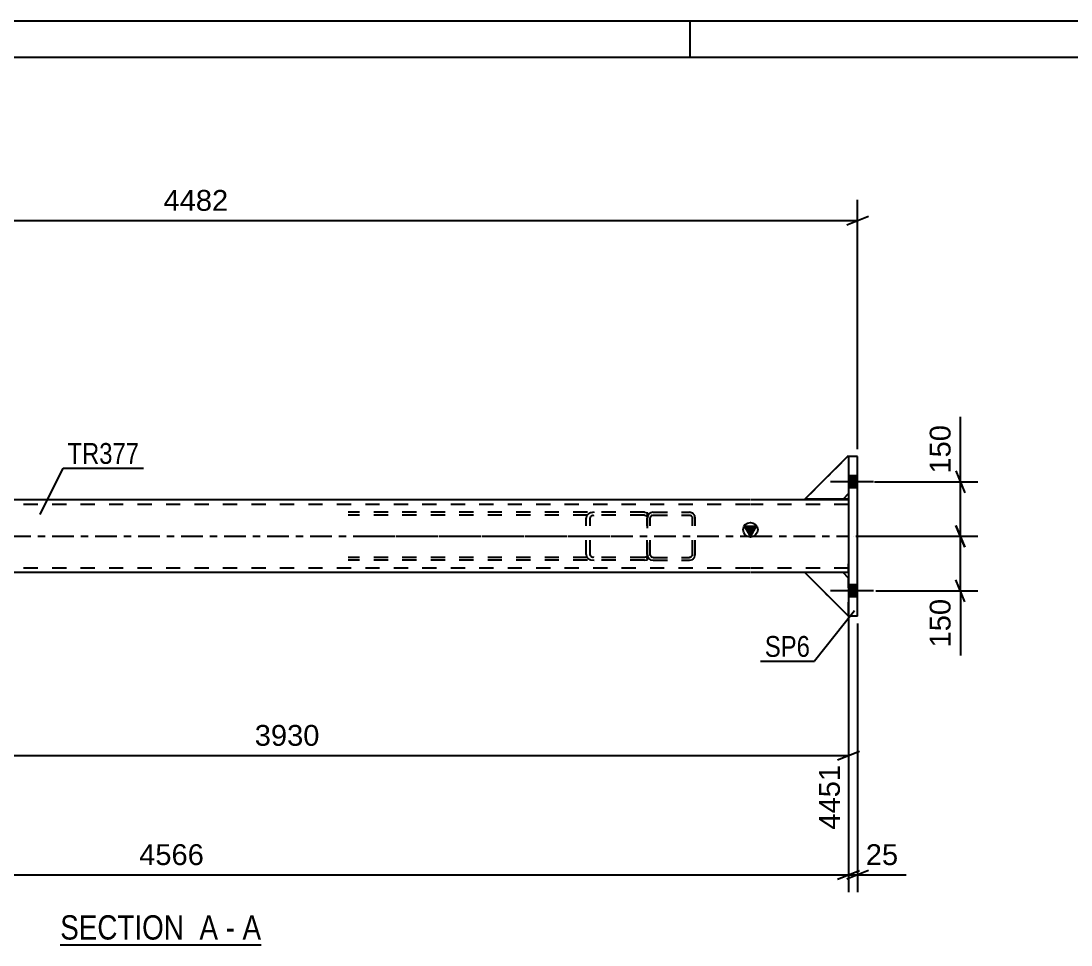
# Model space of a CAD drawing. Header units: millimetres. Extents: x 0 to 841, y 0 to 594.
# Drawn here: x 118.9 to 263.4, y 466.9 to 594 of the extents above; entities that cross this region are included whole.
import ezdxf

# ---------------------------------------------------------------- set-up
doc = ezdxf.new("R2010")
doc.units = ezdxf.units.MM
doc.linetypes.add('DXK_LINE_DOT2', pattern=[3.9198, 1.9599, -1.9599])
doc.linetypes.add('DXK_LINE_DOT3', pattern=[5.9187, 2.979, -0.9799, 0.9799, -0.9799])
doc.styles.add('Arial', font='arial.ttf', dxfattribs={"height": 0.2})
doc.styles.add('Arial Narrow', font='ARIALN.TTF', dxfattribs={"height": 0.2})

# ---------------------------------------------------------------- blocks, each defined once
blk = doc.blocks.new('Unknown-814407374-1129')
at = {"color": 5, "linetype": 'Continuous'}
for p, q in [((841, 594), (0, 594)), ((211, 589), (211, 594)), ((836, 589), (5, 589))]:
    blk.add_line(p, q, dxfattribs=at)
blk = doc.blocks.new('Unknown-814407374-16 - 4175')
at = {"color": 6, "linetype": 'Continuous'}
blk.add_line((124.31, 466.87), (151.95, 466.87), dxfattribs=at)
at = {"color": 0, "linetype": 'Continuous'}
for points in [[(142.42, 467.62), (142.42, 471.12), (124.31, 471.12), (124.31, 467.62)], [(146.02, 467.62), (146.02, 471.12), (143.47, 471.12), (143.47, 467.62)], [(148.35, 467.62), (148.35, 471.12), (147.07, 471.12), (147.07, 467.62)], [(151.95, 467.62), (151.95, 471.12), (149.4, 471.12), (149.4, 467.62)]]:
    blk.add_wipeout(points, dxfattribs=at)
at = {"color": 7, "linetype": 'Continuous', "style": 'Arial Narrow'}
for s, p in [('SECTION ', (124.31, 467.62)), ('A', (143.47, 467.62)), ('A', (149.4, 467.62)), ('-', (147.07, 467.62))]:
    blk.add_text(s, height=3.34, dxfattribs=at).set_placement(p)
blk = doc.blocks.new('Part-814407374-4195 - 4175')
at = {"linetype": 'Continuous'}
blk.add_hatch(color=2, dxfattribs=at).paths.add_polyline_path([(219.31, 523.1), (218.51, 524.5), (220.11, 524.5)])
at = {"color": 7, "linetype": 'DXK_LINE_DOT2'}
for p, q in [((52.17, 528.1), (52.17, 521.81)), ((59.67, 528.1), (52.17, 528.1)), ((232.82, 528.1), (232.82, 526.9)), ((232.82, 528.1), (232.82, 527.75)), ((219.22, 527.5), (52.17, 527.5)), ((232.82, 527.5), (219.32, 527.5)), ((52.17, 518.19), (52.17, 519.3)), ((232.82, 518.1), (232.82, 519.3)), ((219.22, 518.7), (52.17, 518.7)), ((59.64, 518.1), (52.19, 518.1)), ((232.82, 518.7), (219.32, 518.7)), ((232.07, 518.1), (226.82, 518.1))]:
    blk.add_line(p, q, dxfattribs=at)
at = {"color": 2, "linetype": 'Continuous'}
for p, q in [((219.22, 528.1), (59.67, 528.1)), ((232.82, 528.1), (219.32, 528.1)), ((232.82, 526.9), (232.82, 519.3)), ((219.31, 523.1), (218.51, 524.5)), ((218.51, 524.5), (220.11, 524.5)), ((220.11, 524.5), (219.31, 523.1)), ((52.17, 519.3), (52.17, 521.81)), ((52.17, 518.1), (52.17, 519.3)), ((52.19, 518.1), (52.17, 518.1)), ((219.22, 518.1), (59.64, 518.1)), ((226.82, 518.1), (219.32, 518.1)), ((232.82, 518.1), (232.07, 518.1))]:
    blk.add_line(p, q, dxfattribs=at)
at = {"color": 7, "linetype": 'DXK_LINE_DOT3'}
for p, q in [((52.17, 523.1), (219.22, 523.1)), ((219.32, 523.1), (232.82, 523.1))]:
    blk.add_line(p, q, dxfattribs=at)
at = {"color": 2, "linetype": 'Continuous'}
blk.add_circle((219.31, 524), 1, dxfattribs=at)
blk = doc.blocks.new('Part-814407374-4253 - 4175')
at = {"color": 7, "linetype": 'DXK_LINE_DOT2'}
for p, q in [((232.07, 518.1), (226.82, 518.1)), ((226.82, 518.1), (232.82, 512.1)), ((232.82, 517.35), (232.07, 518.1)), ((232.82, 512.1), (232.82, 517.35))]:
    blk.add_line(p, q, dxfattribs=at)
at = {"color": 7, "linetype": 'DXK_LINE_DOT3'}
for p, q in [((232.82, 518.1), (226.82, 518.1)), ((226.82, 518.1), (232.82, 512.1))]:
    blk.add_line(p, q, dxfattribs=at)
blk = doc.blocks.new('Part-814407374-4254 - 4175')
at = {"color": 2, "linetype": 'Continuous'}
for p, q in [((232.07, 518.1), (226.82, 518.1)), ((226.82, 518.1), (232.82, 512.1)), ((232.82, 517.35), (232.07, 518.1))]:
    blk.add_line(p, q, dxfattribs=at)
at = {"color": 7, "linetype": 'DXK_LINE_DOT3'}
for p, q in [((232.82, 518.1), (226.82, 518.1)), ((226.82, 518.1), (232.82, 512.1))]:
    blk.add_line(p, q, dxfattribs=at)
at = {"color": 7, "linetype": 'DXK_LINE_DOT2'}
blk.add_line((232.82, 517.35), (232.82, 512.1), dxfattribs=at)
blk = doc.blocks.new('Bolt-814407374-4201 - 4175')
at = {"linetype": 'Continuous'}
for points in [[(232.82, 531.43), (232.82, 529.78), (234.07, 529.78), (234.07, 531.43)], [(232.82, 531.43), (232.82, 529.78), (234.07, 529.78), (234.07, 531.43)], [(232.82, 516.43), (232.82, 514.78), (234.07, 514.78), (234.07, 516.43)], [(232.82, 516.43), (232.82, 514.78), (234.07, 514.78), (234.07, 516.43)]]:
    blk.add_hatch(color=1, dxfattribs=at).paths.add_polyline_path(points)
at = {"color": 1, "linetype": 'Continuous'}
for p, q in [((236.27, 530.6), (230.32, 530.6)), ((236.27, 530.6), (230.32, 530.6)), ((234.07, 531.43), (232.82, 531.43)), ((234.07, 531.43), (232.82, 531.43)), ((234.07, 529.78), (232.82, 529.78)), ((234.07, 529.78), (232.82, 529.78)), ((234.07, 516.43), (232.82, 516.43)), ((234.07, 516.43), (232.82, 516.43)), ((236.27, 515.6), (230.32, 515.6)), ((236.27, 515.6), (230.32, 515.6)), ((234.07, 514.78), (232.82, 514.78)), ((234.07, 514.78), (232.82, 514.78))]:
    blk.add_line(p, q, dxfattribs=at)
blk = doc.blocks.new('Part-814407374-4210 - 4175')
at = {"color": 7, "linetype": 'DXK_LINE_DOT2'}
for p, q in [((232.07, 518.1), (226.82, 518.1)), ((226.82, 518.1), (232.82, 512.1)), ((232.82, 517.35), (232.07, 518.1)), ((232.82, 512.1), (232.82, 517.35))]:
    blk.add_line(p, q, dxfattribs=at)
at = {"color": 7, "linetype": 'DXK_LINE_DOT3'}
for p, q in [((232.82, 518.1), (226.82, 518.1)), ((226.82, 518.1), (232.82, 512.1))]:
    blk.add_line(p, q, dxfattribs=at)
blk = doc.blocks.new('Part-814407374-4281 - 4175')
at = {"color": 7, "linetype": 'DXK_LINE_DOT2'}
for p, q in [((205.92, 526.4), (205.61, 526.34)), ((205.92, 526.4), (210.92, 526.4)), ((211.22, 526.34), (210.92, 526.4)), ((205.18, 525.91), (205.12, 525.6)), ((205.12, 520.6), (205.12, 525.6)), ((205.52, 525.6), (205.55, 525.76)), ((205.52, 520.6), (205.52, 525.6)), ((205.76, 525.97), (205.92, 526)), ((205.92, 526), (210.92, 526)), ((210.92, 526), (211.07, 525.97)), ((211.29, 525.76), (211.32, 525.6)), ((211.32, 520.6), (211.32, 525.6)), ((211.72, 525.6), (211.66, 525.91)), ((211.72, 520.6), (211.72, 525.6)), ((205.12, 520.6), (205.18, 520.3)), ((205.55, 520.45), (205.52, 520.6)), ((211.32, 520.6), (211.29, 520.45)), ((211.66, 520.3), (211.72, 520.6)), ((205.61, 519.86), (205.92, 519.8)), ((205.92, 520.2), (205.76, 520.23)), ((205.92, 520.2), (210.92, 520.2)), ((205.92, 519.8), (210.92, 519.8)), ((211.07, 520.23), (210.92, 520.2)), ((210.92, 519.8), (211.22, 519.86))]:
    blk.add_line(p, q, dxfattribs=at)
at = {"color": 7, "linetype": 'DXK_LINE_DOT3'}
blk.add_line((208.42, 523.1), (208.42, 523.1), dxfattribs=at)
at = {"color": 7, "linetype": 'DXK_LINE_DOT2'}
for centre, radius, start, end in [((205.92, 525.6), 0.8, 112.5, 157.5), ((210.92, 525.6), 0.8, 22.5, 67.5), ((205.92, 525.6), 0.4, 112.5, 157.5), ((210.92, 525.6), 0.4, 22.5, 67.5), ((205.92, 520.6), 0.4, 202.5, 247.5), ((210.92, 520.6), 0.4, 292.5, 337.5), ((205.92, 520.6), 0.8, 202.5, 247.5), ((210.92, 520.6), 0.8, 292.5, 337.5)]:
    blk.add_arc(centre, radius, start, end, dxfattribs=at)
blk = doc.blocks.new('Part-814407374-4286 - 4175')
at = {"color": 2, "linetype": 'Continuous'}
for p, q in [((234.07, 534.1), (232.82, 534.1)), ((232.82, 534.1), (232.82, 512.1)), ((234.07, 512.1), (234.07, 534.1)), ((234.07, 512.1), (232.82, 512.1))]:
    blk.add_line(p, q, dxfattribs=at)
at = {"color": 7, "linetype": 'DXK_LINE_DOT3'}
blk.add_line((233.44, 523.1), (233.44, 523.1), dxfattribs=at)
blk = doc.blocks.new('Part-814407374-4248 - 4175')
at = {"color": 7, "linetype": 'DXK_LINE_DOT2'}
for p, q in [((226.82, 528.22), (232.82, 534.22)), ((232.82, 534.22), (232.82, 528.97)), ((232.07, 528.22), (226.82, 528.22)), ((232.82, 528.97), (232.07, 528.22))]:
    blk.add_line(p, q, dxfattribs=at)
at = {"color": 7, "linetype": 'DXK_LINE_DOT3'}
for p, q in [((226.82, 528.22), (232.82, 534.22)), ((232.82, 528.22), (226.82, 528.22))]:
    blk.add_line(p, q, dxfattribs=at)
blk = doc.blocks.new('Part-814407374-4249 - 4175')
at = {"color": 2, "linetype": 'Continuous'}
for p, q in [((226.82, 528.22), (232.82, 534.22)), ((232.82, 534.22), (232.82, 534.1)), ((232.07, 528.22), (226.82, 528.22)), ((232.82, 528.97), (232.07, 528.22))]:
    blk.add_line(p, q, dxfattribs=at)
at = {"color": 7, "linetype": 'DXK_LINE_DOT3'}
for p, q in [((226.82, 528.22), (232.82, 534.22)), ((232.82, 528.22), (226.82, 528.22))]:
    blk.add_line(p, q, dxfattribs=at)
at = {"color": 7, "linetype": 'DXK_LINE_DOT2'}
blk.add_line((232.82, 534.1), (232.82, 528.97), dxfattribs=at)
blk = doc.blocks.new('Part-814407374-4250 - 4175')
at = {"color": 7, "linetype": 'DXK_LINE_DOT2'}
for p, q in [((226.82, 528.22), (232.82, 534.22)), ((232.82, 534.22), (232.82, 528.97)), ((232.07, 528.22), (226.82, 528.22)), ((232.82, 528.97), (232.07, 528.22))]:
    blk.add_line(p, q, dxfattribs=at)
at = {"color": 7, "linetype": 'DXK_LINE_DOT3'}
for p, q in [((226.82, 528.22), (232.82, 534.22)), ((232.82, 528.22), (226.82, 528.22))]:
    blk.add_line(p, q, dxfattribs=at)
blk = doc.blocks.new('Part-814407374-4263 - 4175')
at = {"color": 7, "linetype": 'DXK_LINE_DOT2'}
for p, q in [((204.71, 526.4), (163.95, 526.4)), ((197.79, 526.4), (197.36, 526.34)), ((204.71, 526.4), (205.13, 526.34)), ((205.12, 525.86), (205.13, 526.34)), ((205.13, 526.34), (205.12, 526.17)), ((205.12, 526.17), (205.12, 520.04)), ((204.71, 526), (163.95, 526)), ((196.76, 525.91), (196.68, 525.6)), ((196.68, 520.6), (196.68, 525.6)), ((197.23, 525.6), (197.28, 525.76)), ((197.23, 520.6), (197.23, 525.6)), ((197.58, 525.97), (197.79, 526)), ((204.71, 526), (204.92, 525.97)), ((204.92, 525.97), (205.1, 525.89)), ((205.1, 525.89), (205.12, 525.86)), ((196.68, 520.6), (196.76, 520.3)), ((197.28, 520.45), (197.23, 520.6)), ((205.12, 520.34), (205.1, 520.32)), ((205.13, 519.86), (205.12, 520.34)), ((204.71, 520.2), (163.95, 520.2)), ((204.71, 519.8), (163.95, 519.8)), ((197.36, 519.86), (197.79, 519.8)), ((197.79, 520.2), (197.58, 520.23)), ((204.92, 520.23), (204.71, 520.2)), ((204.71, 519.8), (205.13, 519.86)), ((205.1, 520.32), (204.92, 520.23)), ((205.13, 519.86), (205.12, 520.04))]:
    blk.add_line(p, q, dxfattribs=at)
at = {"color": 7, "linetype": 'DXK_LINE_DOT3'}
blk.add_line((167.41, 523.1), (201.25, 523.1), dxfattribs=at)
at = {"color": 7, "linetype": 'DXK_LINE_DOT2'}
for centre, radius, start, end in [((197.61, 525.36), 1.01, 104.3889, 147.3288), ((197.7, 525.48), 0.505, 104.3889, 147.3288), ((197.7, 520.72), 0.505, 212.6712, 255.6111), ((197.61, 520.84), 1.01, 212.6712, 255.6111)]:
    blk.add_arc(centre, radius, start, end, dxfattribs=at)
blk = doc.blocks.new('StraightDimension-814407374-4324 - 4175')
at = {"color": 7, "linetype": 'Continuous'}
for p, q in [((248.21, 530.6), (248.21, 539.52)), ((248.21, 530.6), (248.21, 539.52)), ((247.61, 532.1), (248.81, 529.1)), ((236.37, 530.6), (250.61, 530.6)), ((248.21, 523.1), (248.21, 530.6)), ((248.81, 521.6), (247.61, 524.6)), ((233.82, 523.1), (250.61, 523.1))]:
    blk.add_line(p, q, dxfattribs=at)
at = {"color": 0}
blk.add_wipeout([(247.46, 539), (243.26, 539), (243.26, 531.13), (247.46, 531.13)], dxfattribs=at)
at = {"color": 3, "style": 'Arial'}
blk.add_text('150', height=2.865, rotation=90.0002, dxfattribs=at).set_placement((246.86, 531.73))
blk = doc.blocks.new('StraightDimension-814407374-7255 - 4175')
at = {"color": 7, "linetype": 'Continuous'}
for p, q in [((78.23, 517.1), (78.23, 484.96)), ((232.82, 517.1), (232.82, 482.74)), ((79.73, 493.53), (76.73, 492.33)), ((78.23, 492.93), (232.82, 492.93)), ((231.32, 492.33), (234.32, 493.53))]:
    blk.add_line(p, q, dxfattribs=at)
at = {"color": 0}
blk.add_wipeout([(160.57, 493.68), (160.57, 497.88), (150.48, 497.88), (150.48, 493.68)], dxfattribs=at)
at = {"color": 3, "style": 'Arial'}
blk.add_text('3930', height=2.865, dxfattribs=at).set_placement((151.08, 494.28))
at = {"color": 0, "linetype": 'Continuous'}
blk.add_wipeout([(232.22, 492.23), (228.02, 492.23), (228.02, 482.14), (232.22, 482.14)], dxfattribs=at)
at = {"color": 3, "linetype": 'Continuous', "style": 'Arial'}
blk.add_text('4451', height=2.865, rotation=90.0002, dxfattribs=at).set_placement((231.62, 482.74))
blk = doc.blocks.new('StraightDimension-814407374-4333 - 4175')
at = {"color": 7, "linetype": 'Continuous'}
for p, q in [((247.61, 524.6), (248.81, 521.6)), ((233.82, 523.1), (250.61, 523.1)), ((248.21, 515.6), (248.21, 523.1)), ((248.81, 514.1), (247.61, 517.1)), ((236.59, 515.6), (250.61, 515.6)), ((248.21, 515.6), (248.21, 506.68)), ((248.21, 515.6), (248.21, 506.68))]:
    blk.add_line(p, q, dxfattribs=at)
at = {"color": 0}
blk.add_wipeout([(247.46, 515.08), (243.26, 515.08), (243.26, 507.21), (247.46, 507.21)], dxfattribs=at)
at = {"color": 3, "style": 'Arial'}
blk.add_text('150', height=2.865, rotation=90.0002, dxfattribs=at).set_placement((246.86, 507.81))
blk = doc.blocks.new('StraightDimension-814407374-4426 - 4175')
at = {"color": 7, "linetype": 'Continuous'}
for p, q in [((232.82, 511.1), (232.82, 474.12)), ((46.42, 500.1), (46.42, 474.12)), ((47.92, 477.12), (44.92, 475.92)), ((231.32, 475.92), (234.32, 477.12)), ((46.42, 476.52), (232.82, 476.52))]:
    blk.add_line(p, q, dxfattribs=at)
at = {"color": 0}
blk.add_wipeout([(144.66, 477.27), (144.66, 481.47), (134.57, 481.47), (134.57, 477.27)], dxfattribs=at)
at = {"color": 3, "style": 'Arial'}
blk.add_text('4566', height=2.865, dxfattribs=at).set_placement((135.17, 477.87))
blk = doc.blocks.new('StraightDimension-814407374-4448 - 4175')
at = {"color": 7, "linetype": 'Continuous'}
for p, q in [((232.82, 511.1), (232.82, 474.12)), ((234.07, 511.1), (234.07, 474.12)), ((231.32, 475.92), (234.32, 477.12)), ((235.57, 477.12), (232.57, 475.92)), ((232.82, 476.52), (234.07, 476.52)), ((234.07, 476.52), (240.76, 476.52)), ((234.07, 476.52), (240.76, 476.52))]:
    blk.add_line(p, q, dxfattribs=at)
at = {"color": 0}
blk.add_wipeout([(240.24, 477.27), (240.24, 481.47), (234.59, 481.47), (234.59, 477.27)], dxfattribs=at)
at = {"color": 3, "style": 'Arial'}
blk.add_text('25', height=2.865, dxfattribs=at).set_placement((235.19, 477.87))
blk = doc.blocks.new('StraightDimension-814407374-7193 - 4175')
at = {"color": 7, "linetype": 'Continuous'}
for p, q in [((51.87, 528.5), (51.87, 569.39)), ((234.07, 535.1), (234.07, 569.39)), ((53.37, 567.14), (50.37, 565.94)), ((232.57, 565.94), (235.57, 567.14)), ((51.87, 566.54), (234.07, 566.54))]:
    blk.add_line(p, q, dxfattribs=at)
at = {"color": 0}
blk.add_wipeout([(148.01, 567.29), (148.01, 571.49), (137.92, 571.49), (137.92, 567.29)], dxfattribs=at)
at = {"color": 3, "style": 'Arial'}
blk.add_text('4482', height=2.865, dxfattribs=at).set_placement((138.52, 567.89))
blk = doc.blocks.new('Mark-814407374-4191 - 4175')
at = {"color": 0}
blk.add_wipeout([(135.17, 533.07), (135.17, 536.07), (125.3, 536.07), (125.3, 533.07)], dxfattribs=at)
blk.add_wipeout([(135.17, 533.07), (135.17, 536.07), (125.3, 536.07), (125.3, 533.07)], dxfattribs=at)
at = {"color": 30, "linetype": 'Continuous'}
for p, q in [((121.54, 526.11), (124.7, 532.47)), ((124.7, 532.47), (135.77, 532.47))]:
    blk.add_line(p, q, dxfattribs=at)
at = {"color": 3, "style": 'Arial Narrow'}
blk.add_text('TR377', height=2.863, dxfattribs=at).set_placement((125.3, 533.07))
blk = doc.blocks.new('Mark-814407374-4282 - 4175')
at = {"color": 0}
blk.add_wipeout([(227.51, 506.52), (227.51, 509.52), (221.3, 509.52), (221.3, 506.52)], dxfattribs=at)
blk.add_wipeout([(227.51, 506.52), (227.51, 509.52), (221.3, 509.52), (221.3, 506.52)], dxfattribs=at)
at = {"color": 30, "linetype": 'Continuous'}
for p in [(233.63, 512.86), (220.7, 505.92)]:
    blk.add_line(p, (228.11, 505.92), dxfattribs=at)
at = {"color": 3, "style": 'Arial Narrow'}
blk.add_text('SP6', height=2.863, dxfattribs=at).set_placement((221.3, 506.52))

msp = doc.modelspace()

# ---------------------------------------------------------------- block references
for name in ['Unknown-814407374-1129', 'Part-814407374-4248 - 4175', 'Part-814407374-4249 - 4175', 'Part-814407374-4250 - 4175', 'Part-814407374-4286 - 4175', 'Bolt-814407374-4201 - 4175', 'Part-814407374-4195 - 4175', 'Part-814407374-4263 - 4175', 'Part-814407374-4281 - 4175', 'Part-814407374-4253 - 4175', 'Part-814407374-4254 - 4175', 'Part-814407374-4210 - 4175']:
    msp.add_blockref(name, (0, 0))

# ---------------------------------------------------------------- next in the draw order: block references
for name in ['StraightDimension-814407374-4324 - 4175', 'StraightDimension-814407374-7255 - 4175', 'Unknown-814407374-16 - 4175']:
    msp.add_blockref(name, (0, 0))

# ---------------------------------------------------------------- next in the draw order: block references
for name in ['StraightDimension-814407374-7193 - 4175', 'StraightDimension-814407374-4333 - 4175']:
    msp.add_blockref(name, (0, 0))

# ---------------------------------------------------------------- next in the draw order: block references
for name in ['Mark-814407374-4191 - 4175', 'StraightDimension-814407374-4426 - 4175']:
    msp.add_blockref(name, (0, 0))

# ---------------------------------------------------------------- next in the draw order: block references
msp.add_blockref('StraightDimension-814407374-4448 - 4175', (0, 0))

# ---------------------------------------------------------------- next in the draw order: block references
msp.add_blockref('Mark-814407374-4282 - 4175', (0, 0))

doc.saveas('drawing.dxf')
